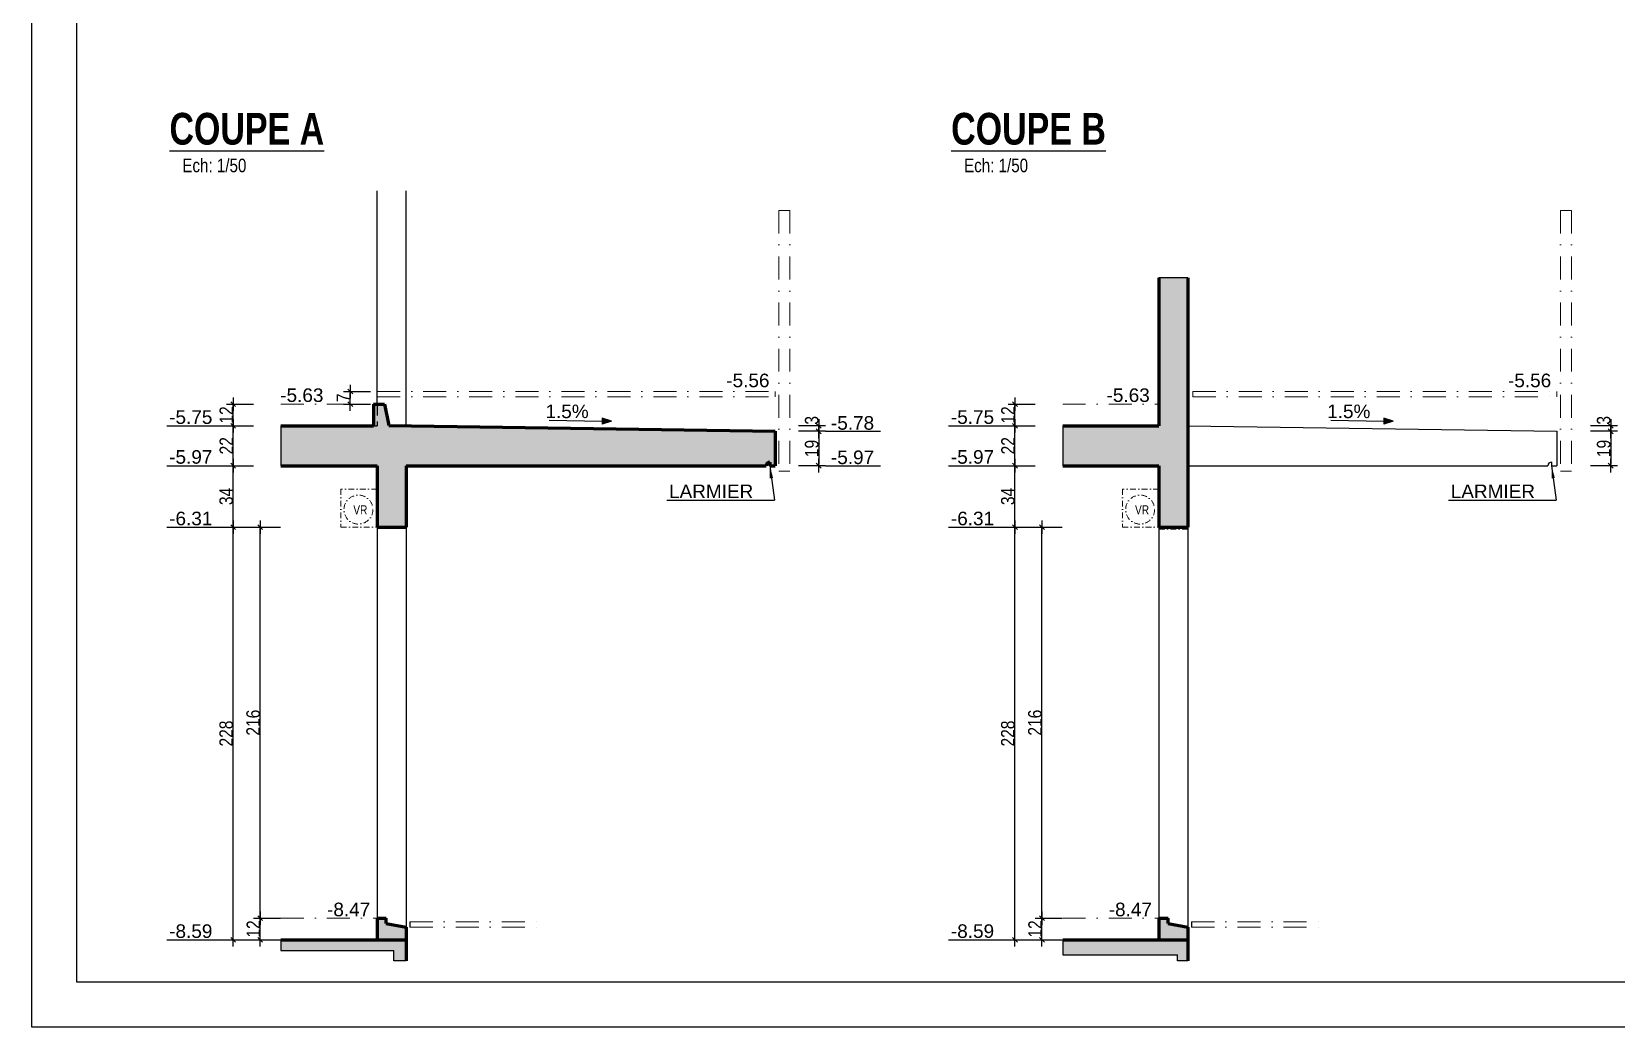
# Model space of a CAD drawing. Header units: centimetres. Extents: x -4990 to 114398, y -61489 to -12305.
# Drawn here: x 52258 to 54010, y -38073 to -36973 of the extents above; entities that cross this region are included whole.
import ezdxf
from ezdxf.enums import TextEntityAlignment as Align

# ---------------------------------------------------------------- set-up
doc = ezdxf.new("R2010")
doc.units = ezdxf.units.CM
doc.header["$LTSCALE"] = 0.5
doc.linetypes.add('CACHEX2', pattern=[19.05, 12.7, -6.35])
doc.linetypes.add('TIRETPTX2', pattern=[50.8, 25.4, -12.7, 0, -12.7])
doc.layers.get('DEFPOINTS').update_dxf_attribs({"linetype": 'CONTINUOUS'})
for name, color, linetype in [('01_cote_gen', 4, 'CONTINUOUS'), ('01_linteaux', 2, 'CONTINUOUS'), ('01_poch_BN', 9, 'CONTINUOUS'), ('01_poch_murs', 253, 'CONTINUOUS'), ('01_texte', 230, 'CONTINUOUS'), ('AA_COTES', 2, 'CONTINUOUS')]:
    doc.layers.add(name, color=color, linetype=linetype)
doc.layers.add('01_murs_coup', color=5, linetype='CONTINUOUS', lineweight=60)
doc.layers.add('01_tram_axes', color=2, linetype='TIRETPTX2', lineweight=9)
doc.styles.add('ARIAL', font='arial.ttf')
doc.styles.add('impact', font='impact.ttf')
doc.styles.add('MATTE_TXT', font='arial.ttf')
doc.styles.add('STYLE2', font='ARIALN.TTF')
doc.dimstyles.new('JB25', dxfattribs={"dimscale": 0.1, "dimtxt": 150, "dimasz": 15, "dimexe": 0.1, "dimexo": 0.1, "dimgap": 0.09, "dimtad": 1, "dimdec": 1, "dimlfac": 0.5, "dimdsep": 46, "dimtxsty": 'STYLE2', "dimblk1": 'BOND_G', "dimblk2": 'BOND_D', "dimsah": 1, "dimcen": 1.5, "dimdle": 0.01, "dimse1": 1, "dimse2": 1, "dimclrd": 4, "dimclre": 2, "dimclrt": 6, "dimazin": 2, "dimtfac": 2.333333, "dimtdec": 1, "dimtix": 1, "dimtmove": 2, "dimatfit": 3, "dimldrblk": 'BOND_G', "dimfxl": 1, "dimtolj": 1, "dimtzin": 0, "dimarcsym": 0})

# ---------------------------------------------------------------- blocks, each defined once
blk = doc.blocks.new('BOND_G')
at = {"layer": 'AA_COTES', "color": 0}
for p, q in [((0, -5), (0, 15)), ((5, 0), (-5, 0)), ((1.8, 1.8), (-1.8, -1.8))]:
    blk.add_line(p, q, dxfattribs=at)
blk = doc.blocks.new('BOND_D')
at = {"layer": 'AA_COTES', "color": 0}
for p, q in [((5, 0), (-5, 0)), ((-1.8, -1.8), (1.8, 1.8)), ((0, 5), (0, -15))]:
    blk.add_line(p, q, dxfattribs=at)
blk = doc.blocks.new('*D3679')
at = {"layer": '01_cote_gen', "color": 4, "lineweight": -2, "ltscale": 2, "transparency": 16777216}
blk.add_line((52510.6, -37975.1), (52510.6, -37954.1), dxfattribs=at)
at = {"layer": 'DEFPOINTS', "color": 0, "ltscale": 2}
for p in [(52510.6, -37952.6), (52549.1, -37952.6), (52562.5, -37976.6)]:
    blk.add_point(p, dxfattribs=at)
at = {"layer": '01_cote_gen', "color": 4, "lineweight": -2, "ltscale": 2, "transparency": 16777216, "xscale": 1.5, "yscale": 1.5, "zscale": 1.5}
for name, p, rotation in [('BOND_D', (52510.6, -37952.6), 90), ('BOND_G', (52510.6, -37976.6), 270)]:
    blk.add_blockref(name, p, dxfattribs=dict(at, rotation=rotation))
at = {"layer": '01_cote_gen', "color": 6, "ltscale": 2, "transparency": 16777216, "insert": (52503.1, -37964.6), "char_height": 15, "attachment_point": 5, "rotation": 90, "style": 'STYLE2'}
blk.add_mtext('\\A1;12', dxfattribs=at)
blk = doc.blocks.new('*D3680')
at = {"layer": '01_cote_gen', "color": 4, "lineweight": -2, "ltscale": 2, "transparency": 16777216}
blk.add_line((52480.7, -37519.1), (52480.7, -37454.1), dxfattribs=at)
at = {"layer": 'DEFPOINTS', "color": 0, "ltscale": 2}
for p in [(52480.7, -37452.6), (52544.3, -37452.6), (52531, -37520.6)]:
    blk.add_point(p, dxfattribs=at)
at = {"layer": '01_cote_gen', "color": 4, "lineweight": -2, "ltscale": 2, "transparency": 16777216, "xscale": 1.5, "yscale": 1.5, "zscale": 1.5}
for name, p, rotation in [('BOND_D', (52480.7, -37452.6), 90), ('BOND_G', (52480.7, -37520.6), 270)]:
    blk.add_blockref(name, p, dxfattribs=dict(at, rotation=rotation))
at = {"layer": '01_cote_gen', "color": 6, "ltscale": 2, "transparency": 16777216, "insert": (52473.1, -37486.6), "char_height": 15, "attachment_point": 5, "rotation": 90, "style": 'STYLE2'}
blk.add_mtext('\\A1;34', dxfattribs=at)
blk = doc.blocks.new('*D3681')
at = {"layer": '01_cote_gen', "color": 4, "lineweight": -2, "ltscale": 2, "transparency": 16777216}
blk.add_line((52480.7, -37451.1), (52480.7, -37410.1), dxfattribs=at)
at = {"layer": 'DEFPOINTS', "color": 0, "ltscale": 2}
for p in [(52480.7, -37408.6), (52571.1, -37408.6), (52571.1, -37452.6)]:
    blk.add_point(p, dxfattribs=at)
at = {"layer": '01_cote_gen', "color": 4, "lineweight": -2, "ltscale": 2, "transparency": 16777216, "xscale": 1.5, "yscale": 1.5, "zscale": 1.5}
for name, p, rotation in [('BOND_D', (52480.7, -37408.6), 90), ('BOND_G', (52480.7, -37452.6), 270)]:
    blk.add_blockref(name, p, dxfattribs=dict(at, rotation=rotation))
at = {"layer": '01_cote_gen', "color": 6, "ltscale": 2, "transparency": 16777216, "insert": (52473.2, -37430.6), "char_height": 15, "attachment_point": 5, "rotation": 90, "style": 'STYLE2'}
blk.add_mtext('\\A1;22', dxfattribs=at)
blk = doc.blocks.new('*D3682')
at = {"layer": '01_cote_gen', "color": 4, "lineweight": -2, "ltscale": 2, "transparency": 16777216}
blk.add_line((52480.7, -37975.1), (52480.7, -37522.1), dxfattribs=at)
at = {"layer": 'DEFPOINTS', "color": 0, "ltscale": 2}
for p in [(52480.7, -37520.6), (52560.8, -37520.6), (52555, -37976.6)]:
    blk.add_point(p, dxfattribs=at)
at = {"layer": '01_cote_gen', "color": 4, "lineweight": -2, "ltscale": 2, "transparency": 16777216, "xscale": 1.5, "yscale": 1.5, "zscale": 1.5}
for name, p, rotation in [('BOND_D', (52480.7, -37520.6), 90), ('BOND_G', (52480.7, -37976.6), 270)]:
    blk.add_blockref(name, p, dxfattribs=dict(at, rotation=rotation))
at = {"layer": '01_cote_gen', "color": 6, "ltscale": 2, "transparency": 16777216, "insert": (52473.1, -37748.6), "char_height": 15, "attachment_point": 5, "rotation": 90, "style": 'STYLE2'}
blk.add_mtext('\\A1;228', dxfattribs=at)
blk = doc.blocks.new('*D3683')
at = {"layer": '01_cote_gen', "color": 4, "lineweight": -2, "ltscale": 2, "transparency": 16777216}
blk.add_line((52480.7, -37407.1), (52480.7, -37386.1), dxfattribs=at)
at = {"layer": 'DEFPOINTS', "color": 0, "ltscale": 2}
for p in [(52480.7, -37384.6), (52541.9, -37384.6), (52503.2, -37408.6)]:
    blk.add_point(p, dxfattribs=at)
at = {"layer": '01_cote_gen', "color": 4, "lineweight": -2, "ltscale": 2, "transparency": 16777216, "xscale": 1.5, "yscale": 1.5, "zscale": 1.5}
for name, p, rotation in [('BOND_D', (52480.7, -37384.6), 90), ('BOND_G', (52480.7, -37408.6), 270)]:
    blk.add_blockref(name, p, dxfattribs=dict(at, rotation=rotation))
at = {"layer": '01_cote_gen', "color": 6, "ltscale": 2, "transparency": 16777216, "insert": (52473.2, -37396.6), "char_height": 15, "attachment_point": 5, "rotation": 90, "style": 'STYLE2'}
blk.add_mtext('\\A1;12', dxfattribs=at)
blk = doc.blocks.new('*D3684')
at = {"layer": '01_cote_gen', "color": 4, "lineweight": -2, "ltscale": 2, "transparency": 16777216}
blk.add_line((52610.2, -37383.1), (52610.2, -37372.1), dxfattribs=at)
at = {"layer": 'DEFPOINTS', "color": 0, "ltscale": 2}
for p in [(52610.2, -37370.6), (52640.1, -37370.6), (52627.5, -37384.6)]:
    blk.add_point(p, dxfattribs=at)
at = {"layer": '01_cote_gen', "color": 4, "lineweight": -2, "ltscale": 2, "transparency": 16777216, "xscale": 1.5, "yscale": 1.5, "zscale": 1.5}
for name, p, rotation in [('BOND_D', (52610.2, -37370.6), 90), ('BOND_G', (52610.2, -37384.6), 270)]:
    blk.add_blockref(name, p, dxfattribs=dict(at, rotation=rotation))
at = {"layer": '01_cote_gen', "color": 6, "ltscale": 2, "transparency": 16777216, "insert": (52602.7, -37377.6), "char_height": 15, "attachment_point": 5, "rotation": 90, "style": 'STYLE2'}
blk.add_mtext('\\A1;7', dxfattribs=at)
blk = doc.blocks.new('*D3685')
at = {"layer": '01_cote_gen', "color": 4, "lineweight": -2, "ltscale": 2, "transparency": 16777216}
blk.add_line((53128.2, -37410.1), (53128.2, -37413.1), dxfattribs=at)
at = {"layer": 'DEFPOINTS', "color": 0, "ltscale": 2}
for p in [(52672.1, -37408.6), (53080.1, -37414.6), (53128.2, -37414.6)]:
    blk.add_point(p, dxfattribs=at)
at = {"layer": '01_cote_gen', "color": 4, "lineweight": -2, "ltscale": 2, "transparency": 16777216, "xscale": 1.5, "yscale": 1.5, "zscale": 1.5}
for name, p, rotation in [('BOND_G', (53128.2, -37408.6), 90), ('BOND_D', (53128.2, -37414.6), 270)]:
    blk.add_blockref(name, p, dxfattribs=dict(at, rotation=rotation))
at = {"layer": '01_cote_gen', "color": 6, "ltscale": 2, "transparency": 16777216, "insert": (53120.5, -37402.5), "char_height": 15, "attachment_point": 5, "rotation": 90, "style": 'STYLE2'}
blk.add_mtext('\\A1;3', dxfattribs=at)
blk = doc.blocks.new('*D3686')
at = {"layer": '01_cote_gen', "color": 4, "lineweight": -2, "ltscale": 2, "transparency": 16777216}
blk.add_line((53128.2, -37416.1), (53128.2, -37451.1), dxfattribs=at)
at = {"layer": 'DEFPOINTS', "color": 0, "ltscale": 2}
for p in [(53116, -37414.6), (53080.1, -37452.6), (53128.2, -37452.6)]:
    blk.add_point(p, dxfattribs=at)
at = {"layer": '01_cote_gen', "color": 4, "lineweight": -2, "ltscale": 2, "transparency": 16777216, "xscale": 1.5, "yscale": 1.5, "zscale": 1.5}
for name, p, rotation in [('BOND_G', (53128.2, -37414.6), 90), ('BOND_D', (53128.2, -37452.6), 270)]:
    blk.add_blockref(name, p, dxfattribs=dict(at, rotation=rotation))
at = {"layer": '01_cote_gen', "color": 6, "ltscale": 2, "transparency": 16777216, "insert": (53120.5, -37433.6), "char_height": 15, "attachment_point": 5, "rotation": 90, "style": 'STYLE2'}
blk.add_mtext('\\A1;19', dxfattribs=at)
blk = doc.blocks.new('*D3687')
at = {"layer": '01_cote_gen', "color": 4, "lineweight": -2, "ltscale": 2, "transparency": 16777216}
blk.add_line((53345.1, -37451.1), (53345.1, -37410.1), dxfattribs=at)
at = {"layer": 'DEFPOINTS', "color": 0, "ltscale": 2}
for p in [(53345.1, -37408.6), (53435.5, -37408.6), (53435.5, -37452.6)]:
    blk.add_point(p, dxfattribs=at)
at = {"layer": '01_cote_gen', "color": 4, "lineweight": -2, "ltscale": 2, "transparency": 16777216, "xscale": 1.5, "yscale": 1.5, "zscale": 1.5}
for name, p, rotation in [('BOND_D', (53345.1, -37408.6), 90), ('BOND_G', (53345.1, -37452.6), 270)]:
    blk.add_blockref(name, p, dxfattribs=dict(at, rotation=rotation))
at = {"layer": '01_cote_gen', "color": 6, "ltscale": 2, "transparency": 16777216, "insert": (53337.5, -37430.6), "char_height": 15, "attachment_point": 5, "rotation": 90, "style": 'STYLE2'}
blk.add_mtext('\\A1;22', dxfattribs=at)
blk = doc.blocks.new('*D3688')
at = {"layer": '01_cote_gen', "color": 4, "lineweight": -2, "ltscale": 2, "transparency": 16777216}
blk.add_line((53345.1, -37407.1), (53345.1, -37386.1), dxfattribs=at)
at = {"layer": 'DEFPOINTS', "color": 0, "ltscale": 2}
for p in [(53345.1, -37384.6), (53406.2, -37384.6), (53367.6, -37408.6)]:
    blk.add_point(p, dxfattribs=at)
at = {"layer": '01_cote_gen', "color": 4, "lineweight": -2, "ltscale": 2, "transparency": 16777216, "xscale": 1.5, "yscale": 1.5, "zscale": 1.5}
for name, p, rotation in [('BOND_D', (53345.1, -37384.6), 90), ('BOND_G', (53345.1, -37408.6), 270)]:
    blk.add_blockref(name, p, dxfattribs=dict(at, rotation=rotation))
at = {"layer": '01_cote_gen', "color": 6, "ltscale": 2, "transparency": 16777216, "insert": (53337.5, -37396.6), "char_height": 15, "attachment_point": 5, "rotation": 90, "style": 'STYLE2'}
blk.add_mtext('\\A1;12', dxfattribs=at)
blk = doc.blocks.new('*D3689')
at = {"layer": '01_cote_gen', "color": 4, "lineweight": -2, "ltscale": 2, "transparency": 16777216}
blk.add_line((54003.9, -37410.1), (54003.9, -37413.1), dxfattribs=at)
at = {"layer": 'DEFPOINTS', "color": 0, "ltscale": 2}
for p in [(53536.4, -37408.6), (53944.4, -37414.6), (54003.9, -37414.6)]:
    blk.add_point(p, dxfattribs=at)
at = {"layer": '01_cote_gen', "color": 4, "lineweight": -2, "ltscale": 2, "transparency": 16777216, "xscale": 1.5, "yscale": 1.5, "zscale": 1.5}
for name, p, rotation in [('BOND_G', (54003.9, -37408.6), 90), ('BOND_D', (54003.9, -37414.6), 270)]:
    blk.add_blockref(name, p, dxfattribs=dict(at, rotation=rotation))
at = {"layer": '01_cote_gen', "color": 6, "ltscale": 2, "transparency": 16777216, "insert": (53996.2, -37402.5), "char_height": 15, "attachment_point": 5, "rotation": 90, "style": 'STYLE2'}
blk.add_mtext('\\A1;3', dxfattribs=at)
blk = doc.blocks.new('*D3690')
at = {"layer": '01_cote_gen', "color": 4, "lineweight": -2, "ltscale": 2, "transparency": 16777216}
blk.add_line((54003.9, -37416.1), (54003.9, -37451.1), dxfattribs=at)
at = {"layer": 'DEFPOINTS', "color": 0, "ltscale": 2}
for p in [(53991.7, -37414.6), (53944.4, -37452.6), (54003.9, -37452.6)]:
    blk.add_point(p, dxfattribs=at)
at = {"layer": '01_cote_gen', "color": 4, "lineweight": -2, "ltscale": 2, "transparency": 16777216, "xscale": 1.5, "yscale": 1.5, "zscale": 1.5}
for name, p, rotation in [('BOND_G', (54003.9, -37414.6), 90), ('BOND_D', (54003.9, -37452.6), 270)]:
    blk.add_blockref(name, p, dxfattribs=dict(at, rotation=rotation))
at = {"layer": '01_cote_gen', "color": 6, "ltscale": 2, "transparency": 16777216, "insert": (53996.2, -37433.6), "char_height": 15, "attachment_point": 5, "rotation": 90, "style": 'STYLE2'}
blk.add_mtext('\\A1;19', dxfattribs=at)
blk = doc.blocks.new('*D4470')
at = {"layer": '01_cote_gen', "color": 4, "lineweight": -2, "ltscale": 2, "transparency": 16777216}
blk.add_line((52510.6, -37951.1), (52510.6, -37522.1), dxfattribs=at)
at = {"layer": 'DEFPOINTS', "color": 0, "ltscale": 2}
for p in [(52503.2, -37520.6), (52510.6, -37520.6), (52518.1, -37952.6)]:
    blk.add_point(p, dxfattribs=at)
at = {"layer": '01_cote_gen', "color": 4, "lineweight": -2, "ltscale": 2, "transparency": 16777216, "xscale": 1.5, "yscale": 1.5, "zscale": 1.5}
for name, p, rotation in [('BOND_D', (52510.6, -37520.6), 90), ('BOND_G', (52510.6, -37952.6), 270)]:
    blk.add_blockref(name, p, dxfattribs=dict(at, rotation=rotation))
at = {"layer": '01_cote_gen', "color": 6, "ltscale": 2, "transparency": 16777216, "insert": (52502.9, -37736.6), "char_height": 15, "attachment_point": 5, "rotation": 90, "style": 'STYLE2'}
blk.add_mtext('\\A1;216', dxfattribs=at)
blk = doc.blocks.new('*D4472')
at = {"layer": '01_cote_gen', "color": 4, "lineweight": -2, "ltscale": 2, "transparency": 16777216}
blk.add_line((53375, -37975.1), (53375, -37954.1), dxfattribs=at)
at = {"layer": 'DEFPOINTS', "color": 0, "ltscale": 2}
for p in [(53375, -37952.6), (53413.4, -37952.6), (53426.9, -37976.6)]:
    blk.add_point(p, dxfattribs=at)
at = {"layer": '01_cote_gen', "color": 4, "lineweight": -2, "ltscale": 2, "transparency": 16777216, "xscale": 1.5, "yscale": 1.5, "zscale": 1.5}
for name, p, rotation in [('BOND_D', (53375, -37952.6), 90), ('BOND_G', (53375, -37976.6), 270)]:
    blk.add_blockref(name, p, dxfattribs=dict(at, rotation=rotation))
at = {"layer": '01_cote_gen', "color": 6, "ltscale": 2, "transparency": 16777216, "insert": (53367.4, -37964.6), "char_height": 15, "attachment_point": 5, "rotation": 90, "style": 'STYLE2'}
blk.add_mtext('\\A1;12', dxfattribs=at)
blk = doc.blocks.new('*D4473')
at = {"layer": '01_cote_gen', "color": 4, "lineweight": -2, "ltscale": 2, "transparency": 16777216}
blk.add_line((53345.1, -37519.1), (53345.1, -37454.1), dxfattribs=at)
at = {"layer": 'DEFPOINTS', "color": 0, "ltscale": 2}
for p in [(53345.1, -37452.6), (53408.6, -37452.6), (53395.3, -37520.6)]:
    blk.add_point(p, dxfattribs=at)
at = {"layer": '01_cote_gen', "color": 4, "lineweight": -2, "ltscale": 2, "transparency": 16777216, "xscale": 1.5, "yscale": 1.5, "zscale": 1.5}
for name, p, rotation in [('BOND_D', (53345.1, -37452.6), 90), ('BOND_G', (53345.1, -37520.6), 270)]:
    blk.add_blockref(name, p, dxfattribs=dict(at, rotation=rotation))
at = {"layer": '01_cote_gen', "color": 6, "ltscale": 2, "transparency": 16777216, "insert": (53337.4, -37486.6), "char_height": 15, "attachment_point": 5, "rotation": 90, "style": 'STYLE2'}
blk.add_mtext('\\A1;34', dxfattribs=at)
blk = doc.blocks.new('*D4474')
at = {"layer": '01_cote_gen', "color": 4, "lineweight": -2, "ltscale": 2, "transparency": 16777216}
blk.add_line((53345.1, -37975.1), (53345.1, -37522.1), dxfattribs=at)
at = {"layer": 'DEFPOINTS', "color": 0, "ltscale": 2}
for p in [(53345.1, -37520.6), (53425.2, -37520.6), (53419.3, -37976.6)]:
    blk.add_point(p, dxfattribs=at)
at = {"layer": '01_cote_gen', "color": 4, "lineweight": -2, "ltscale": 2, "transparency": 16777216, "xscale": 1.5, "yscale": 1.5, "zscale": 1.5}
for name, p, rotation in [('BOND_D', (53345.1, -37520.6), 90), ('BOND_G', (53345.1, -37976.6), 270)]:
    blk.add_blockref(name, p, dxfattribs=dict(at, rotation=rotation))
at = {"layer": '01_cote_gen', "color": 6, "ltscale": 2, "transparency": 16777216, "insert": (53337.4, -37748.6), "char_height": 15, "attachment_point": 5, "rotation": 90, "style": 'STYLE2'}
blk.add_mtext('\\A1;228', dxfattribs=at)
blk = doc.blocks.new('*D4471')
at = {"layer": '01_cote_gen', "color": 4, "lineweight": -2, "ltscale": 2, "transparency": 16777216}
blk.add_line((53375, -37951.1), (53375, -37522.1), dxfattribs=at)
at = {"layer": 'DEFPOINTS', "color": 0, "ltscale": 2}
for p in [(53367.6, -37520.6), (53375, -37520.6), (53382.5, -37952.6)]:
    blk.add_point(p, dxfattribs=at)
at = {"layer": '01_cote_gen', "color": 4, "lineweight": -2, "ltscale": 2, "transparency": 16777216, "xscale": 1.5, "yscale": 1.5, "zscale": 1.5}
for name, p, rotation in [('BOND_D', (53375, -37520.6), 90), ('BOND_G', (53375, -37952.6), 270)]:
    blk.add_blockref(name, p, dxfattribs=dict(at, rotation=rotation))
at = {"layer": '01_cote_gen', "color": 6, "ltscale": 2, "transparency": 16777216, "insert": (53367.3, -37736.6), "char_height": 15, "attachment_point": 5, "rotation": 90, "style": 'STYLE2'}
blk.add_mtext('\\A1;216', dxfattribs=at)

msp = doc.modelspace()

# ---------------------------------------------------------------- hatches: boundary and pattern name
at = {"layer": '01_poch_murs', "ltscale": 2}
h = msp.add_hatch(color=256, dxfattribs=at)
h.dxf.hatch_style = 1
h.paths.add_polyline_path([(53536.405, -37245.14), (53504.405, -37245.14), (53504.405, -37408.61), (53397.918, -37408.61), (53397.918, -37452.61), (53504.405, -37452.61), (53504.405, -37520.61), (53536.405, -37520.61), (53536.405, -37452.61)])
h = msp.add_hatch(color=256, dxfattribs=at)
h.dxf.hatch_style = 1
h.paths.add_polyline_path([(53080.064, -37414.61), (52653.006, -37408.33), (52648.064, -37384.61), (52640.064, -37384.61), (52640.064, -37408.61), (52636.064, -37408.61), (52533.578, -37408.61), (52533.578, -37452.61), (52640.064, -37452.61), (52640.064, -37520.61), (52672.064, -37520.61), (52672.064, -37452.61), (53070.064, -37452.61, -0.41421356), (53074.064, -37448.61), (53074.064, -37452.61), (53080.064, -37452.61)])
h.paths.add_polyline_path([(52640.064, -37384.61), (52636.064, -37384.61), (52636.064, -37408.61), (52640.064, -37408.61)], flags=17)
h = msp.add_hatch(color=256, dxfattribs=at)
h.dxf.hatch_style = 1
h.paths.add_polyline_path([(52672.064, -37962.61), (52650.064, -37958.61), (52650.064, -37952.61), (52640.064, -37952.61), (52640.064, -37976.61), (52672.064, -37976.61)])
h.paths.add_polyline_path([(52672.064, -37976.61), (52533.578, -37976.61), (52533.578, -37988.322), (52658.453, -37988.322), (52658.453, -37999.888), (52672.064, -37999.888)])
h = msp.add_hatch(color=256, dxfattribs=at)
h.dxf.hatch_style = 1
h.paths.add_polyline_path([(53536.405, -37962.61), (53514.405, -37958.61), (53514.405, -37952.61), (53504.405, -37952.61), (53504.405, -37976.61), (53536.405, -37976.61)])
h.paths.add_polyline_path([(53536.405, -37976.61), (53397.918, -37976.61), (53397.918, -37993.045), (53525.017, -37993.045), (53525.017, -37999.888), (53536.405, -37999.888)])

# ---------------------------------------------------------------- linework, layer by layer
at = {"layer": '01_cote_gen'}
for p, q in [((52257.974, -38073.211), (52257.974, -33873.211)), ((57490.607, -38073.211), (52257.974, -38073.211))]:
    msp.add_line(p, q, dxfattribs=at)
at = {"layer": '01_linteaux'}
for p, q in [((52640.064, -37384.61), (52640.064, -37148.895)), ((52672.064, -37408.61), (52672.064, -37148.895)), ((52636.064, -37408.61), (52640.064, -37408.61)), ((53536.405, -37408.61), (53944.405, -37414.61)), ((53944.405, -37414.61), (53944.405, -37452.61)), ((53536.405, -37452.61), (53934.405, -37452.61)), ((53938.405, -37448.61), (53938.405, -37452.61)), ((53938.405, -37452.61), (53944.405, -37452.61)), ((52640.064, -37520.61), (52640.064, -37952.61)), ((52672.064, -37520.61), (52672.064, -37962.61)), ((53504.405, -37520.61), (53504.405, -37952.61)), ((53536.405, -37520.61), (53536.405, -37962.61)), ((52676.064, -37956.61), (52676.064, -37962.61)), ((53540.405, -37956.61), (53540.405, -37962.61))]:
    msp.add_line(p, q, dxfattribs=at)
at = {"layer": '01_linteaux', "linetype": 'CACHEX2', "ltscale": 2}
msp.add_line((52640.064, -37384.61), (52640.064, -37408.61), dxfattribs=at)
at = {"layer": '01_linteaux'}
msp.add_arc((53938.405, -37452.61), 4, 90, 180, dxfattribs=at)
at = {"layer": '01_murs_coup'}
for p, q in [((53504.405, -37245.14), (53504.405, -37408.61)), ((53536.405, -37245.14), (53536.405, -37452.61)), ((52636.064, -37384.61), (52648.064, -37384.61)), ((52636.064, -37384.61), (52636.064, -37408.61)), ((52648.064, -37384.61), (52653.006, -37408.33)), ((52533.578, -37408.61), (52636.064, -37408.61)), ((52653.006, -37408.33), (53080.064, -37414.61)), ((53080.064, -37414.61), (53080.064, -37452.61)), ((53397.918, -37408.61), (53504.405, -37408.61)), ((52533.578, -37452.61), (52640.064, -37452.61)), ((52640.064, -37452.61), (52640.064, -37520.61)), ((52672.064, -37452.61), (52672.064, -37520.61)), ((52672.064, -37452.61), (53070.064, -37452.61)), ((53074.064, -37448.61), (53074.064, -37452.61)), ((53074.064, -37452.61), (53080.064, -37452.61)), ((53397.918, -37452.61), (53504.405, -37452.61)), ((53504.405, -37452.61), (53504.405, -37520.61)), ((53536.405, -37452.61), (53536.405, -37520.61)), ((52640.064, -37520.61), (52672.064, -37520.61)), ((53504.405, -37520.61), (53536.405, -37520.61)), ((52640.064, -37952.61), (52650.064, -37952.61)), ((52640.064, -37952.61), (52640.064, -37976.61)), ((52650.064, -37958.61), (52650.064, -37952.61)), ((52650.064, -37958.61), (52672.064, -37962.61)), ((52672.064, -37962.61), (52672.064, -37999.888)), ((53504.405, -37952.61), (53514.405, -37952.61)), ((53504.405, -37952.61), (53504.405, -37976.61)), ((53514.405, -37958.61), (53514.405, -37952.61)), ((53514.405, -37958.61), (53536.405, -37962.61)), ((53536.405, -37962.61), (53536.405, -37999.888)), ((52533.578, -37976.61), (52672.064, -37976.61)), ((53397.918, -37976.61), (53536.405, -37976.61)), ((53536.405, -37976.61), (53536.405, -37992.171))]:
    msp.add_line(p, q, dxfattribs=at)
msp.add_arc((53074.064, -37452.61), 4, 90, 180, dxfattribs=at)
at = {"layer": '01_poch_BN', "ltscale": 2}
msp.add_line((52533.578, -37408.61), (52533.578, -37452.61), dxfattribs=at)
at = {"layer": '01_poch_murs', "ltscale": 2}
for p, q in [((53536.405, -37245.14), (53504.405, -37245.14)), ((53397.918, -37408.61), (53397.918, -37452.61)), ((52533.578, -37976.61), (52533.578, -37988.322)), ((53397.918, -37976.61), (53397.918, -37993.045)), ((52533.578, -37988.322), (52658.453, -37988.322)), ((52658.453, -37999.888), (52658.453, -37988.322)), ((52672.064, -37999.888), (52658.453, -37999.888)), ((53397.918, -37993.045), (53525.017, -37993.045)), ((53525.017, -37999.888), (53525.017, -37993.045)), ((53536.405, -37999.888), (53525.017, -37999.888))]:
    msp.add_line(p, q, dxfattribs=at)
at = {"layer": '01_texte'}
for p, q in [((52307.974, -38023.211), (52307.974, -33923.211)), ((52830.038, -37402.407), (52888.855, -37403.272)), ((52899.083, -37403.422), (52888.855, -37400.141)), ((52888.855, -37400.141), (52888.855, -37406.703)), ((52899.083, -37403.422), (52888.855, -37406.703)), ((53694.379, -37402.407), (53753.196, -37403.272)), ((53763.424, -37403.422), (53753.196, -37400.141)), ((53753.196, -37400.141), (53753.196, -37406.703)), ((53763.424, -37403.422), (53753.196, -37406.703)), ((52407.465, -37408.61), (52473.235, -37408.61)), ((53135.673, -37414.61), (53196.466, -37414.61)), ((53271.806, -37408.61), (53337.576, -37408.61)), ((52407.465, -37452.61), (52473.235, -37452.61)), ((53074.064, -37452.61), (53079.211, -37490.61)), ((53135.673, -37452.61), (53196.466, -37452.61)), ((53271.806, -37452.61), (53337.576, -37452.61)), ((53938.405, -37452.61), (53943.552, -37490.61)), ((52960.14, -37490.61), (53079.211, -37490.61)), ((53824.48, -37490.61), (53943.552, -37490.61)), ((52407.465, -37520.61), (52473.235, -37520.61)), ((53271.806, -37520.61), (53337.576, -37520.61)), ((52407.465, -37976.61), (52473.235, -37976.61)), ((53271.806, -37976.61), (53337.576, -37976.61)), ((53271.806, -37976.61), (53337.576, -37976.61)), ((57147.974, -38023.211), (52307.974, -38023.211))]:
    msp.add_line(p, q, dxfattribs=at)
for points in [[(52888.855, -37400.141), (52899.083, -37403.422), (52888.855, -37406.703)], [(53753.196, -37400.141), (53763.424, -37403.422), (53753.196, -37406.703)], [(53074.064, -37452.61), (53074.092, -37466.65), (53075.932, -37466.401)], [(53074.064, -37452.61), (53077.772, -37466.152), (53075.932, -37466.401)], [(53938.405, -37452.61), (53938.432, -37466.65), (53940.273, -37466.401)], [(53938.405, -37452.61), (53942.113, -37466.152), (53940.273, -37466.401)]]:
    msp.add_solid(points, dxfattribs=at)
at = {"layer": '01_tram_axes', "ltscale": 2}
for p, q in [((53084.064, -37170.61), (53084.064, -37458.61)), ((53084.064, -37170.61), (53096.064, -37170.61)), ((53096.064, -37170.61), (53096.064, -37458.61)), ((53948.349, -37170.61), (53960.349, -37170.61)), ((53948.405, -37170.61), (53948.405, -37458.61)), ((53960.405, -37170.61), (53960.405, -37458.61)), ((52640.064, -37370.61), (53080.064, -37370.61)), ((52640.064, -37370.61), (52640.064, -37376.61)), ((53080.064, -37376.61), (53080.064, -37370.61)), ((53541.702, -37370.61), (53944.405, -37370.61)), ((53541.702, -37370.61), (53541.702, -37376.61)), ((53944.405, -37376.61), (53944.405, -37370.61)), ((52533.578, -37384.61), (52636.064, -37384.61)), ((52640.064, -37376.61), (53080.064, -37376.61)), ((53397.918, -37384.61), (53504.405, -37384.61)), ((53541.702, -37376.61), (53944.405, -37376.61)), ((53084.064, -37458.61), (53096.064, -37458.61)), ((53948.405, -37458.61), (53960.405, -37458.61)), ((52533.578, -37952.61), (52640.064, -37952.61)), ((52676.064, -37956.61), (52822.851, -37956.61)), ((52676.064, -37962.61), (52822.851, -37962.61)), ((53397.918, -37952.61), (53504.405, -37952.61)), ((53540.405, -37956.61), (53687.191, -37956.61)), ((53540.405, -37962.61), (53687.191, -37962.61))]:
    msp.add_line(p, q, dxfattribs=at)
at = {"layer": '01_tram_axes', "ltscale": 0.5}
for p, q in [((52599.713, -37478.617), (52599.713, -37520.61)), ((52640.064, -37478.617), (52599.713, -37478.617)), ((53464.053, -37478.617), (53464.053, -37520.61)), ((53504.405, -37478.617), (53464.053, -37478.617)), ((52599.713, -37520.61), (52640.064, -37520.61)), ((53464.053, -37520.61), (53504.405, -37520.61)), ((53504.405, -37522.61), (53536.405, -37522.61))]:
    msp.add_line(p, q, dxfattribs=at)
for centre in [(52619.231, -37501.155), (53483.572, -37501.155)]:
    msp.add_circle(centre, 16, dxfattribs=at)

# ---------------------------------------------------------------- texts
at = {"layer": '01_texte', "style": 'impact'}
for s, p in [('%%UCOUPE A', (52495.819, -37108.284)), ('%%UCOUPE B', (53360.16, -37108.284))]:
    msp.add_text(s, height=35, dxfattribs=at).set_placement(p, align=Align.BOTTOM_CENTER)
at = {"layer": '01_texte', "style": 'MATTE_TXT', "width": 0.8}
for s, height, p in [('Ech: 1/50', 15, (52459.942, -37132.844)), ('Ech: 1/50', 15, (53324.282, -37132.844)), ('VR', 10, (52621.347, -37509.398)), ('VR', 10, (53485.688, -37509.398))]:
    msp.add_text(s, height=height, dxfattribs=at).set_placement(p, align=Align.BOTTOM_CENTER)
at = {"layer": '01_texte', "style": 'ARIAL'}
for s, p in [('-5.56', (53025.981, -37365.892)), ('-5.56', (53890.322, -37365.892)), ('-5.63', (52532.791, -37382.18)), ('-5.63', (53446.455, -37382.18)), ('1.5%%%', (52826.043, -37400.082)), ('1.5%%%', (53690.383, -37400.082)), ('-5.75', (52410.008, -37406.451)), ('-5.78', (53141.694, -37412.865)), ('-5.75', (53274.349, -37406.451)), ('-5.97', (52410.008, -37450.451)), ('-5.97', (53141.694, -37450.865)), ('-5.97', (53274.349, -37450.451)), ('LARMIER', (52962.683, -37488.451)), ('LARMIER', (53827.024, -37488.451)), ('-6.31', (52410.008, -37518.451)), ('-6.31', (53274.349, -37518.451)), ('-8.47', (52584.521, -37950.498)), ('-8.47', (53448.861, -37950.498)), ('-8.59', (52410.008, -37974.451)), ('-8.59', (53274.349, -37974.451)), ('-8.59', (53274.349, -37974.451))]:
    msp.add_text(s, height=15, dxfattribs=at).set_placement(p)

# ---------------------------------------------------------------- dimensions: what is measured, and where the dimension line sits
at = {"layer": '01_cote_gen', "ltscale": 2}
for base, p1, p2, picture, middle in [((52610.202, -37370.61), (52627.464, -37384.61), (52640.064, -37370.61), '*D3684', (52602.693, -37377.61)), ((52480.735, -37384.61), (52503.235, -37408.61), (52541.897, -37384.61), '*D3683', (52473.196, -37396.61)), ((53345.076, -37384.61), (53367.576, -37408.61), (53406.238, -37384.61), '*D3688', (53337.536, -37396.61)), ((52480.735, -37408.61), (52571.12, -37452.61), (52571.12, -37408.61), '*D3681', (52473.196, -37430.61)), ((53128.173, -37452.61), (53116.028, -37414.61), (53080.064, -37452.61), '*D3686', (53120.506, -37433.61)), ((53345.076, -37408.61), (53435.461, -37452.61), (53435.461, -37408.61), '*D3687', (53337.536, -37430.61)), ((54003.87, -37452.61), (53991.725, -37414.61), (53944.405, -37452.61), '*D3690', (53996.202, -37433.61)), ((52480.735, -37452.61), (52530.977, -37520.61), (52544.273, -37452.61), '*D3680', (52473.068, -37486.61)), ((53345.076, -37452.61), (53395.318, -37520.61), (53408.614, -37452.61), '*D4473', (53337.408, -37486.61)), ((52480.735, -37520.61), (52554.979, -37976.61), (52560.829, -37520.61), '*D3682', (52473.068, -37748.61)), ((52510.61, -37520.61), (52518.11, -37952.61), (52503.235, -37520.61), '*D4470', (52502.943, -37736.61)), ((53345.076, -37520.61), (53419.319, -37976.61), (53425.17, -37520.61), '*D4474', (53337.408, -37748.61)), ((53374.951, -37520.61), (53382.451, -37952.61), (53367.576, -37520.61), '*D4471', (53367.283, -37736.61)), ((52510.61, -37952.61), (52562.514, -37976.61), (52549.091, -37952.61), '*D3679', (52503.07, -37964.61)), ((53374.951, -37952.61), (53426.855, -37976.61), (53413.431, -37952.61), '*D4472', (53367.411, -37964.61))]:
    dim = msp.add_linear_dim(base=base, p1=p1, p2=p2, angle=90, dimstyle='JB25', dxfattribs=at)
    dim.commit()
    dim.dimension.update_dxf_attribs({"geometry": picture, "text_midpoint": middle})
for base, p1, p2, picture, middle in [((53128.173, -37414.61), (52672.064, -37408.61), (53080.064, -37414.61), '*D3685', (53120.506, -37402.531)), ((54003.87, -37414.61), (53536.405, -37408.61), (53944.405, -37414.61), '*D3689', (53996.202, -37402.531))]:
    dim = msp.add_linear_dim(base=base, p1=p1, p2=p2, angle=90, dimstyle='JB25', dxfattribs=at)
    dim.commit()
    dim.dimension.update_dxf_attribs({"geometry": picture, "text_midpoint": middle, "dimtype": 160})

doc.saveas('drawing.dxf')
